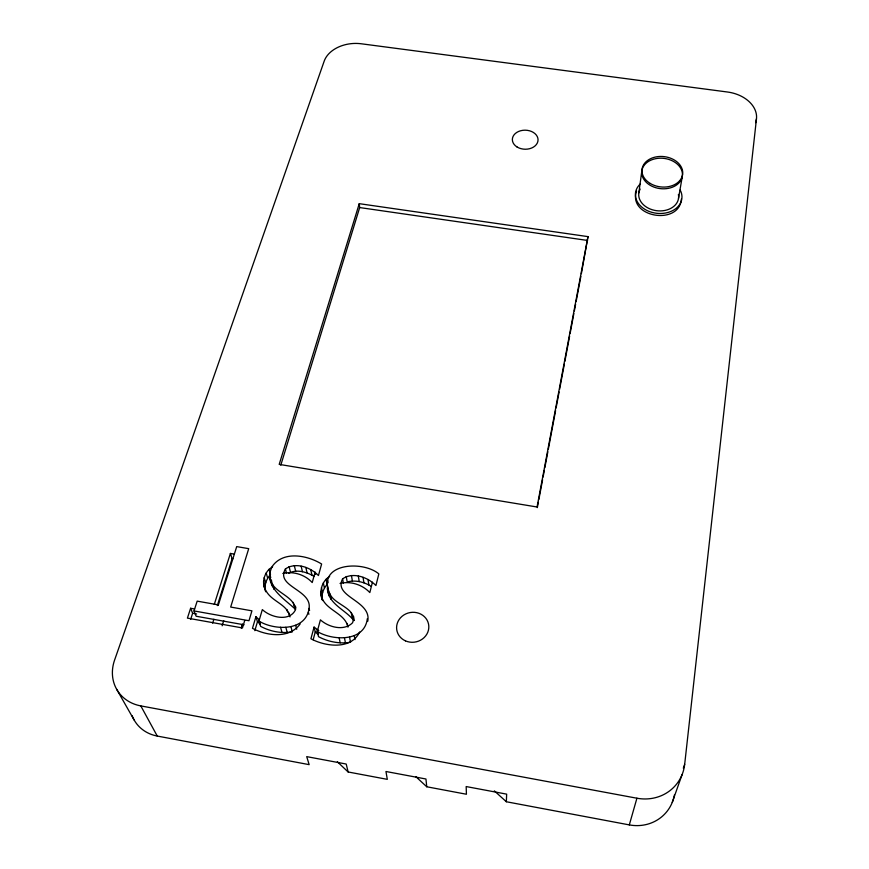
<?xml version="1.0" encoding="UTF-8"?>
<svg xmlns="http://www.w3.org/2000/svg" width="869" height="869" viewBox="0 0 869 869"><rect width="100%" height="100%" fill="white"/><g stroke="black" fill="none" stroke-linecap="round" stroke-linejoin="round"><path stroke-width="1.3" d="M674.431 794.939A41.516 39.051 40 0 1 629.308 824.898L506.345 801.75L506.66 794.147L466.175 786.554L466.425 794.244L426.755 786.771L415.827 776.647M581.372 273.692L587.987 236.629L359.255 203.672L279.199 464.383L537.053 506.996L587.987 236.629M683.327 768.163L684.674 764.351L756.475 118.814A32.044 23.018 7.9 0 0 727.527 92.016L361.243 43.776A30.915 21.921 -4.3 0 0 324.191 61.145L114.578 660.103A42.7 37.085 -31.9 0 0 140.8 705.9L157.256 736.054L309.158 764.644L306.703 756.627L346.21 764.036L348.121 771.976L387.313 779.352L385.955 771.498L425.94 779.004L426.755 786.771M638.856 192.842L641.876 170.585M367.326 618.641C364.643 642.115 332.686 640.909 317.272 631.459L320.411 619.858C328.591 627.277 344.037 631.448 352.575 622.769C357.832 608.387 334.652 605.117 329.959 593.994C315.816 563.449 362.167 559.864 378.841 573.888L375.929 585.521C367.848 577.244 352.857 571.617 342.592 578.863C332.946 597.155 371.834 600.49 367.75 621.281M329.644 576.473C321.791 581.176 319.042 591.485 322.203 599.86C321.302 594.266 323.453 588.519 327.189 584.37M678.515 198.404L682.328 176.19A20.421 15.229 6.6 0 0 653.868 159.103A20.421 15.229 6.6 0 0 650.055 185.216A20.421 15.229 6.6 0 0 682.328 176.19M269.998 577.755C271.715 593.179 295.449 595.178 295.275 610.234C289.04 622.041 270.444 617.305 262.34 609.593L258.94 621.085C274.408 630.546 305.877 631.524 309.071 608.387C312.21 589.703 275.18 586.684 285.412 568.945C295.601 561.83 310.494 567.218 318.434 575.55L321.617 564.014C307.409 555.269 283.761 550.598 272.486 566.034C261.938 585.587 283.978 598.415 295.688 609.538M537.335 507.615L538.335 502.304M538.834 499.642L542.593 479.71M543.092 477.048L544.342 470.401M544.841 467.739L547.85 451.793M548.35 449.132L555.595 410.592M556.106 407.93L559.104 391.984M559.603 389.323L564.361 364.068M564.861 361.417L569.608 336.162M570.107 333.5L573.866 313.568M574.366 310.906L575.615 304.259M576.114 301.608L580.872 276.353M265.164 589.855C264.393 584.25 266.718 578.591 270.498 574.507L269.042 569.336L272.627 566.599M290.029 616.903C287.606 604.248 271.91 601.717 266.142 590.996C261.526 584.24 263.546 574.941 269.042 569.336M755.606 122.681L756.475 118.814M372.443 582.176L369.825 592.571C362.438 584.696 350.587 580.829 340.051 583.447M313.166 639.725L315.262 631.991L314.078 627.092L318.76 630.633M314.078 627.092L310.917 638.758C325.386 646.655 351.163 650.023 359.614 632.024M315.089 572.236L312.221 582.556C304.997 574.67 293.222 570.922 282.805 573.507M629.308 824.898L636.923 798.22A43.537 40.724 35.4 0 0 684.674 764.351M254.834 630.666L257.474 621.715L255.91 616.773L252.466 628.33C266.75 635.934 289.486 639.052 300.163 623.92M244.721 620.499L242.473 627.95L187.411 618.12L190.615 608.267L194.602 608.973M241.332 627.907L242.494 624.061M241.452 628.233L242.603 624.387M280.796 465.176L359.679 207.561L359.255 203.672M222.138 625.799L223.735 620.662M212.655 623.138L213.861 619.282M218.315 605.128L236.716 546.601L248.719 548.665L230.676 607.062L251.934 610.831L248.968 620.716L194.004 610.94L197.187 601.131L218.391 604.889M214.285 604.4L230.394 553.434L234.402 554.129M217.326 605.595L232.099 558.68L230.394 553.434M190.648 619.38L192.636 613.253L190.615 608.267M672.248 802.402L682.024 774.79M636.575 190.963C627.418 217.369 679.352 226.005 681.394 199.066M288.66 573.279C296.557 568.902 306.833 571.976 314.143 576.429M371.085 586.314C364.111 581.882 355.291 579.808 347.198 581.926L346.199 576.451M258.94 621.085L260.602 626.343C270.172 631.535 281.567 633.675 292.342 631.882L290.919 626.658M317.272 631.459L318.51 636.662C328.178 641.854 339.66 644.07 350.533 642.245L349.544 637.075M359.679 207.561L587.629 240.463M232.099 558.68L232.881 558.821M192.636 613.253L196.59 613.959M244.048 624.789L196.133 616.24L194.004 610.94M140.8 705.9L636.923 798.22M353.911 620.618C345.449 609.571 327.743 604.042 327.32 587.737M315.262 631.991L318.152 634.489L317 629.601M255.91 616.773L258.745 619.26L260.298 624.192L257.474 621.715M494.32 790.855L506.345 801.75M337.346 761.755L348.121 771.976M347.98 627.157C345.123 612.406 323.833 610.244 321.096 594.798M116.663 689.28L134.163 720.032M263.665 584.761L265.708 591.778M263.503 581.328L264.991 586.445M272.475 586.401L271.367 579.829M264.209 577.624L265.697 582.762M280.535 627.266L282.034 632.491M266.186 572.975L267.663 578.135M269.825 574.344L270.748 577.635M272.475 583.957L274.017 589.399M285.803 627.288L287.27 632.513M286.879 609.517L287.552 612.015M295.677 625.311L296.709 629.232M285.412 568.945L286.564 573.366M293.222 602.38L294.613 607.735M295.373 606.019L295.927 608.148M289.062 566.555L290.463 572.084M294.298 565.61L295.666 571.15M308.386 612.189L308.897 614.307M309.071 608.387L309.581 610.516M301.141 566.186L302.455 571.715M305.823 567.435L307.105 572.964M310.7 569.543L311.949 575.05M315.11 572.302L315.599 574.507M320.846 591.344L321.954 596.416M322.106 598.035L322.66 600.555M321.465 587.607L322.573 592.691M323.333 582.914L324.43 588.02M326.114 579.243L327.971 588.65M329.46 596.362L328.33 590.953L328.46 593.169M327.667 580.579L328.124 582.773M339.116 637.694L340.192 642.864M329.959 593.994L331.089 599.393M344.417 637.716L345.449 642.886M342.592 578.863L343.407 583.24M354.28 635.717L354.997 639.606M351.25 612.58L352.227 617.881M353.509 616.251L354.226 620.216M351.434 575.495L352.39 580.981M358.321 576.071L359.234 581.557M363.057 577.331L363.937 582.817M368.011 579.449L368.847 584.924M347.274 623.464L347.567 625.495M289.029 613.177L289.279 615.187M157.256 736.054A40.713 35.759 -33.9 0 1 132.142 715.752M680.177 190.05A23.365 17.63 6.8 0 1 671.14 211.341A23.365 17.63 6.8 0 1 641.376 206.746A23.365 17.63 6.8 0 1 640.377 183.902M678.407 194.439A20.03 15.11 6.8 0 1 656.345 210.667A20.03 15.11 6.8 0 1 640.171 189.084M650.305 183.489A20.454 15.24 6.6 0 0 682.621 174.452A20.454 15.24 6.6 0 0 654.118 157.354A20.454 15.24 6.6 0 0 650.305 183.489M405.443 640.855A16.153 14.958 -10.1 0 0 428.808 626.06A16.153 14.958 -10.1 0 0 403.889 614.959A16.153 14.958 -10.1 0 0 405.443 640.855M517.044 146.98A12.85 9.526 1.4 0 0 537.878 141.397A12.85 9.526 1.4 0 0 520.672 130.741A12.85 9.526 1.4 0 0 517.044 146.98"/></g></svg>
